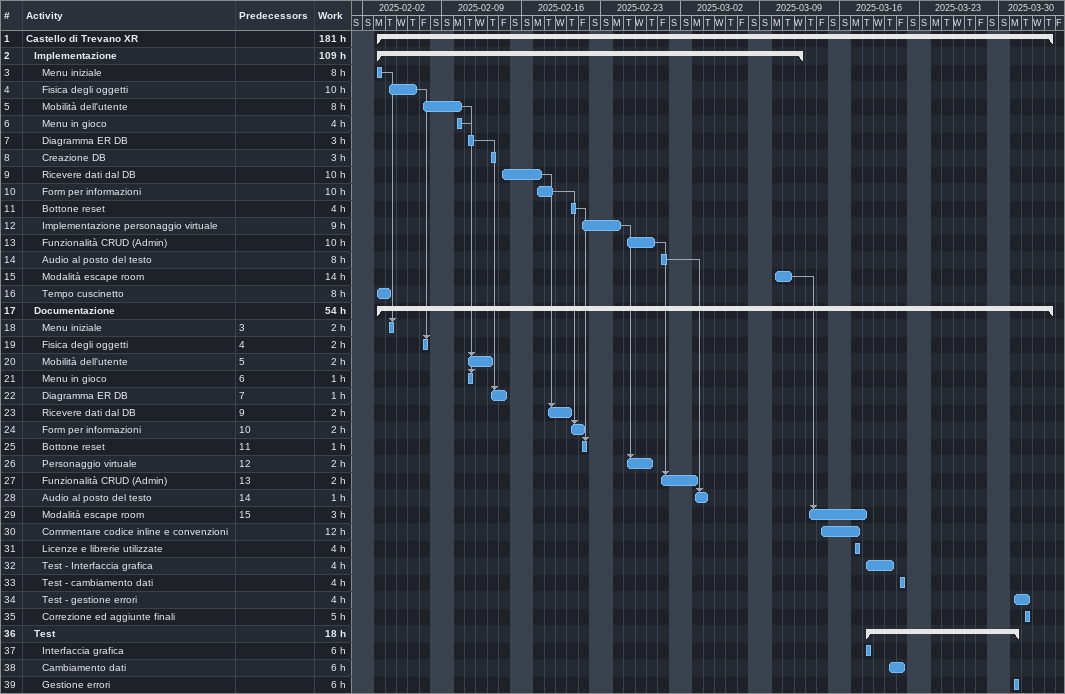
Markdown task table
| ID | Level | Task | Start | Finish | Predecessors | Work (h) |
|---|---|---|---|---|---|---|
| 1 | 1 | **Castello di Trevano XR** | 2025-02-03 | 2025-04-03 |  | 181 |
| 2 | 2 | **Implementazione** | 2025-02-03 | 2025-03-12 |  | 109 |
| 3 | 3 | Menu iniziale | 2025-02-03 | 2025-02-03 |  | 8 |
| 4 | 3 | Fisica degli oggetti | 2025-02-04 | 2025-02-06 |  | 10 |
| 5 | 3 | Mobilità dell'utente | 2025-02-07 | 2025-02-10 |  | 8 |
| 6 | 3 | Menu in gioco | 2025-02-10 | 2025-02-10 |  | 4 |
| 7 | 3 | Diagramma ER DB | 2025-02-11 | 2025-02-11 |  | 3 |
| 8 | 3 | Creazione DB | 2025-02-13 | 2025-02-13 |  | 3 |
| 9 | 3 | Ricevere dati dal DB | 2025-02-14 | 2025-02-17 |  | 10 |
| 10 | 3 | Form per informazioni | 2025-02-17 | 2025-02-18 |  | 10 |
| 11 | 3 | Bottone reset | 2025-02-20 | 2025-02-20 |  | 4 |
| 12 | 3 | Implementazione personaggio virtuale | 2025-02-21 | 2025-02-24 |  | 9 |
| 13 | 3 | Funzionalità CRUD (Admin) | 2025-02-25 | 2025-02-27 |  | 10 |
| 14 | 3 | Audio al posto del testo | 2025-02-28 | 2025-02-28 |  | 8 |
| 15 | 3 | Modalità escape room | 2025-03-10 | 2025-03-11 |  | 14 |
| 16 | 3 | Tempo cuscinetto | 2025-02-03 | 2025-02-04 |  | 8 |
| 17 | 2 | **Documentazione** | 2025-02-03 | 2025-04-03 |  | 54 |
| 18 | 3 | Menu iniziale | 2025-02-04 | 2025-02-04 | 3 | 2 |
| 19 | 3 | Fisica degli oggetti | 2025-02-07 | 2025-02-07 | 4 | 2 |
| 20 | 3 | Mobilità dell'utente | 2025-02-11 | 2025-02-13 | 5 | 2 |
| 21 | 3 | Menu in gioco | 2025-02-11 | 2025-02-11 | 6 | 1 |
| 22 | 3 | Diagramma ER DB | 2025-02-13 | 2025-02-14 | 7 | 1 |
| 23 | 3 | Ricevere dati dal DB | 2025-02-18 | 2025-02-20 | 9 | 2 |
| 24 | 3 | Form per informazioni | 2025-02-20 | 2025-02-21 | 10 | 2 |
| 25 | 3 | Bottone reset | 2025-02-21 | 2025-02-21 | 11 | 1 |
| 26 | 3 | Personaggio virtuale | 2025-02-25 | 2025-02-27 | 12 | 2 |
| 27 | 3 | Funzionalità CRUD (Admin) | 2025-02-28 | 2025-03-03 | 13 | 2 |
| 28 | 3 | Audio al posto del testo | 2025-03-03 | 2025-03-04 | 14 | 1 |
| 29 | 3 | Modalità escape room | 2025-03-13 | 2025-03-18 | 15 | 3 |
| 30 | 3 | Commentare codice inline e convenzioni | 2025-03-14 | 2025-03-17 |  | 12 |
| 31 | 3 | Licenze e librerie utilizzate | 2025-03-17 | 2025-03-17 |  | 4 |
| 32 | 3 | Test - Interfaccia grafica | 2025-03-18 | 2025-03-20 |  | 4 |
| 33 | 3 | Test - cambiamento dati | 2025-03-21 | 2025-03-21 |  | 4 |
| 34 | 3 | Test - gestione errori | 2025-03-31 | 2025-04-01 |  | 4 |
| 35 | 3 | Correzione ed aggiunte finali | 2025-04-01 | 2025-04-01 |  | 5 |
| 36 | 2 | **Test** | 2025-03-18 | 2025-03-31 |  | 18 |
| 37 | 3 | Interfaccia grafica | 2025-03-18 | 2025-03-18 |  | 6 |
| 38 | 3 | Cambiamento dati | 2025-03-20 | 2025-03-21 |  | 6 |
| 39 | 3 | Gestione errori | 2025-03-31 | 2025-03-31 |  | 6 |
